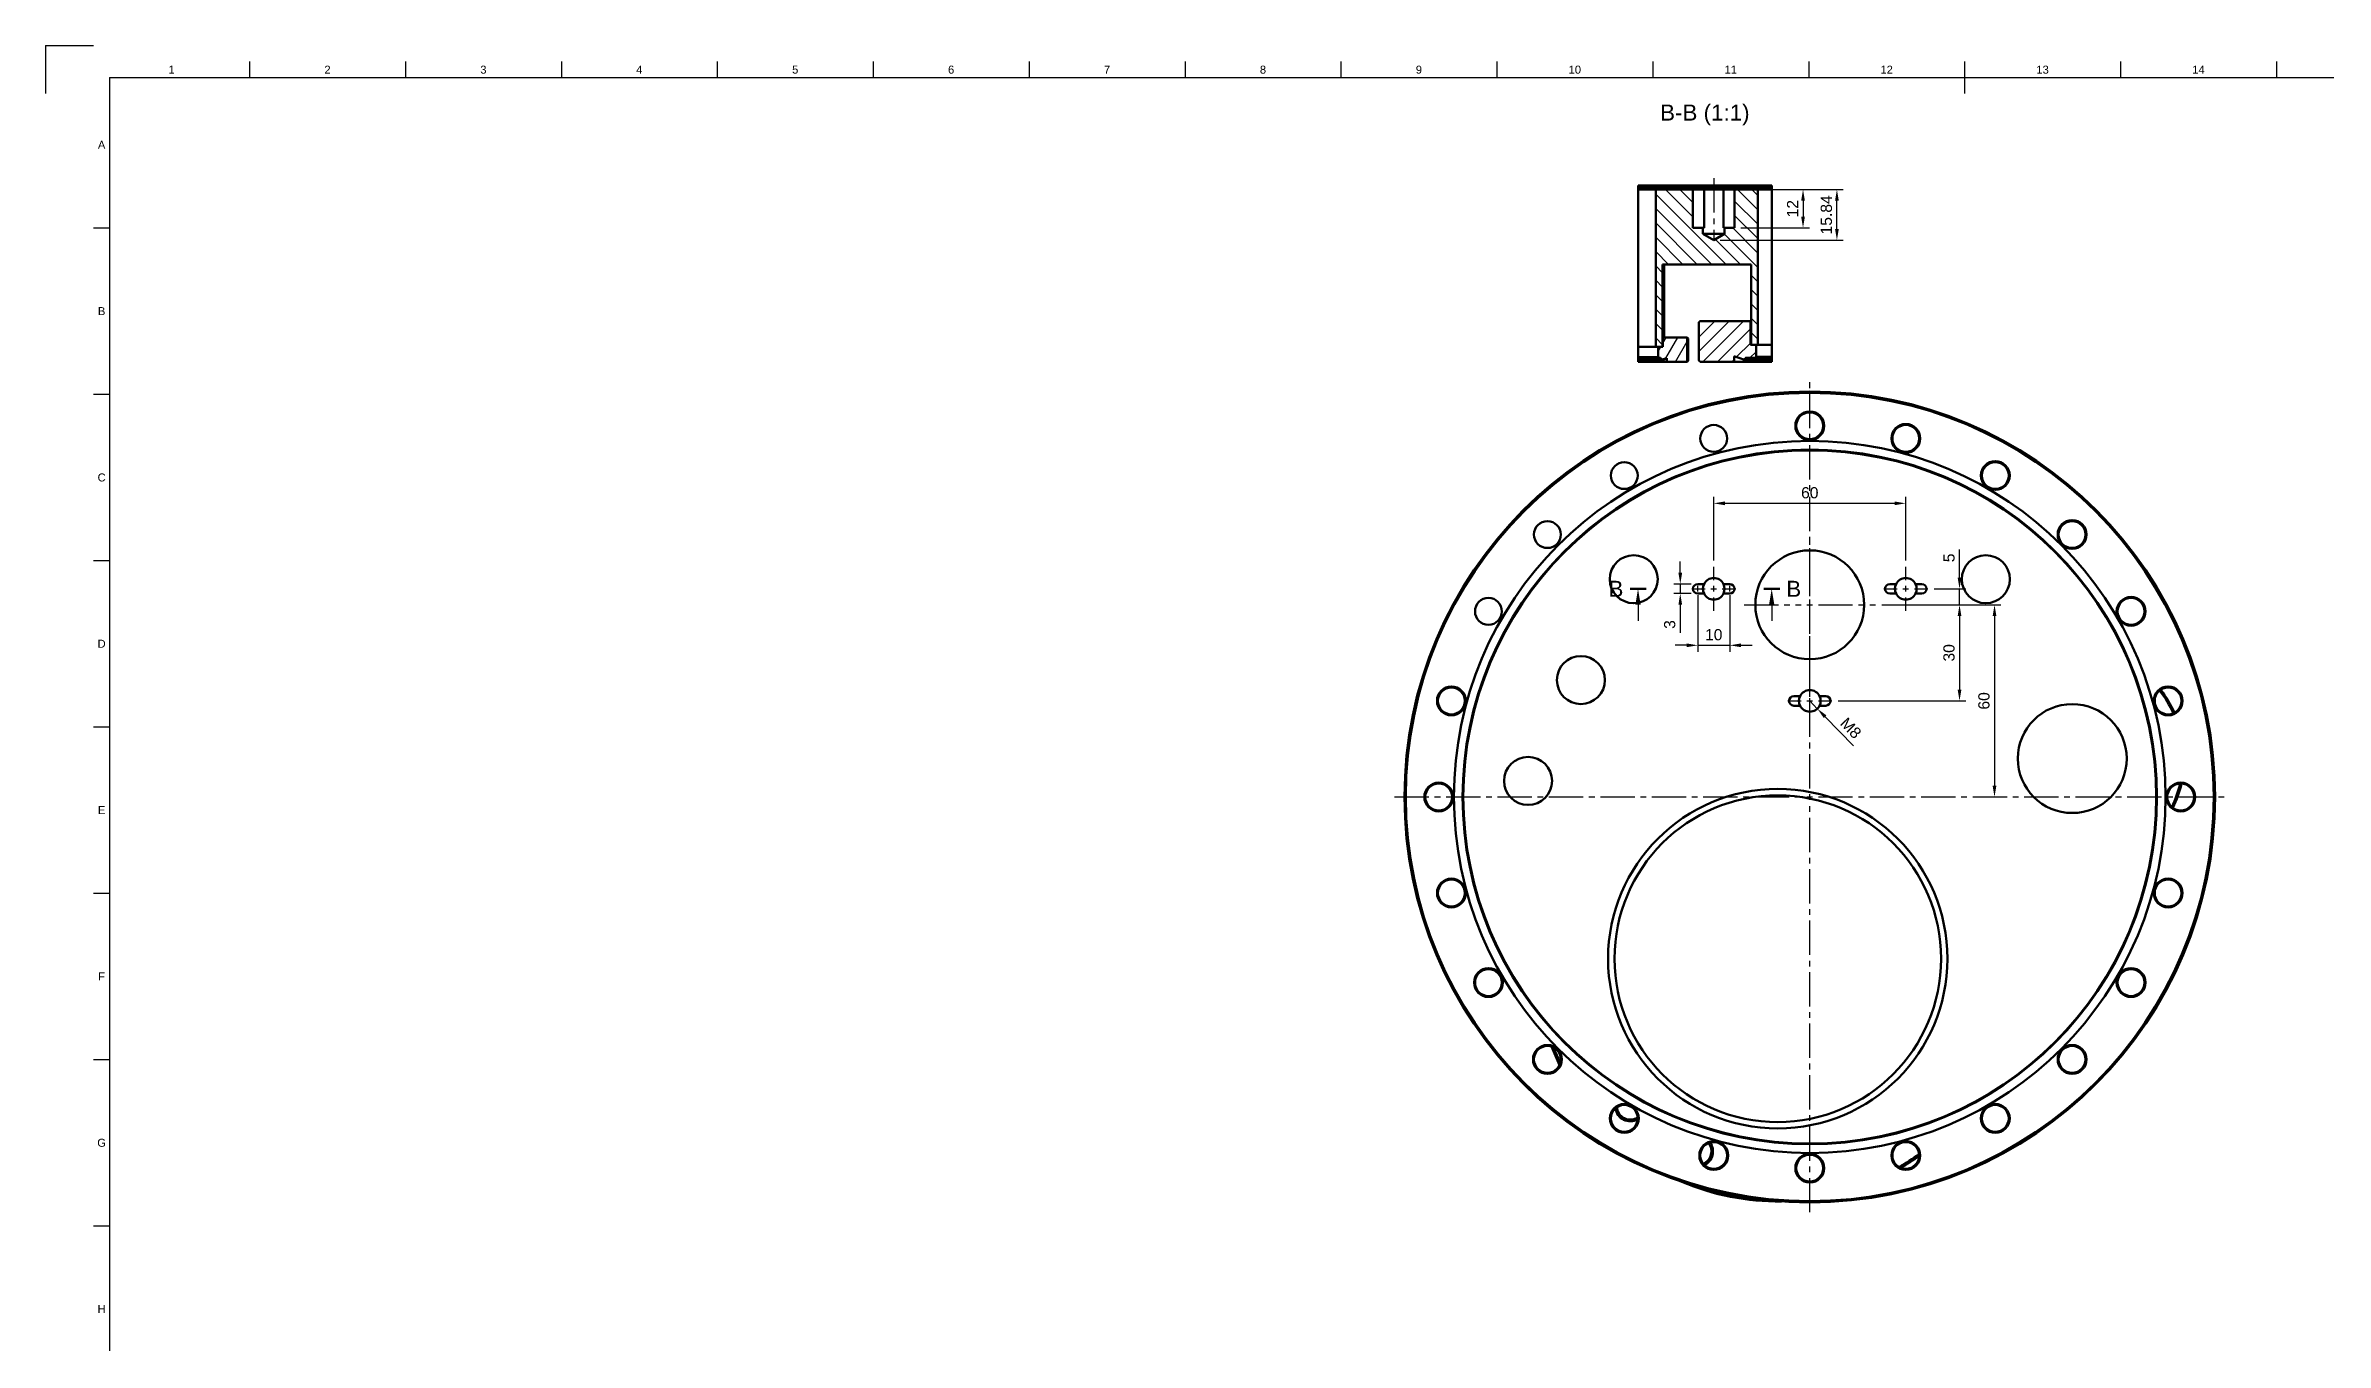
# Model space of a CAD drawing. Header units: millimetres. Extents: x 0 to 1189, y 0 to 841.
# Drawn here: x 0 to 712, y 436 to 841 of the extents above; entities that cross this region are included whole.
import ezdxf
from ezdxf.enums import TextEntityAlignment as Align

# ---------------------------------------------------------------- set-up
doc = ezdxf.new("R2010")
doc.units = ezdxf.units.MM
doc.header["$LTSCALE"] = 0.75
doc.linetypes.add('CENTER2', pattern=[28.575, 19.05, -3.175, 3.175, -3.175])
for name, color, linetype, lineweight in [('Border', 7, 'Continuous', 25), ('FD_Dimensions', 7, 'Continuous', 25), ('Hatching', 7, 'Continuous', 25), ('Section Lines', 7, 'Continuous', 25), ('Smart Centers', 7, 'CENTER2', 25), ('View Labels', 7, 'Continuous', 25), ('Visible', 7, 'Continuous', 50)]:
    doc.layers.add(name, color=color, linetype=linetype, lineweight=lineweight)
doc.styles.add('FusionTitle', font='')
doc.styles.get("Standard").update_dxf_attribs({"font": 'arial.ttf'})
doc.styles.get('FusionTitle').set_extended_font_data('Arial Unicode MS')
doc.dimstyles.new('Dim-ISO-25', dxfattribs={"dimtxt": 3.5, "dimasz": 3.5, "dimexe": 2, "dimexo": 2, "dimgap": 1.5, "dimtad": 1, "dimzin": 12, "dimdsep": 46, "dimtxsty": 'Standard', "dimcen": 0, "dimazin": 3, "dimtp": 0.1, "dimtm": 0.1, "dimtfac": 0.714, "dimtmove": 0, "dimatfit": 3, "dimfxl": 1, "dimtzin": 12, "dimarcsym": 0})

# ---------------------------------------------------------------- blocks, each defined once
blk = doc.blocks.new('ISO_A0_SHEET')
at = {"layer": 'Border'}
for p, q in [((0, 841), (15, 841)), ((0, 841), (0, 826)), ((63.708337, 836), (63.708337, 831)), ((112.41667, 836), (112.41667, 831)), ((161.125003, 836), (161.125003, 831)), ((209.833336, 836), (209.833336, 831)), ((258.541669, 836), (258.541669, 831)), ((307.250002, 836), (307.250002, 831)), ((355.958335, 836), (355.958335, 831)), ((404.666668, 836), (404.666668, 831)), ((453.375001, 836), (453.375001, 831)), ((502.083334, 836), (502.083334, 831)), ((550.791667, 836), (550.791667, 831)), ((599.5, 836), (599.5, 826)), ((648.208333, 836), (648.208333, 831)), ((696.916666, 836), (696.916666, 831)), ((20, 831), (1179, 831)), ((20, 831), (20, 10)), ((15, 784.0625), (20, 784.0625)), ((15, 732.125), (20, 732.125)), ((15, 680.1875), (20, 680.1875)), ((15, 628.25), (20, 628.25)), ((15, 576.3125), (20, 576.3125)), ((15, 524.375), (20, 524.375)), ((15, 472.4375), (20, 472.4375))]:
    blk.add_line(p, q, dxfattribs=at)
at = {"layer": 'Border', "style": 'FusionTitle'}
for s, p in [('1', (39.35417, 833.5)), ('2', (88.062503, 833.5)), ('3', (136.770836, 833.5)), ('4', (185.479169, 833.5)), ('5', (234.187502, 833.5)), ('6', (282.895835, 833.5)), ('7', (331.604168, 833.5)), ('8', (380.312501, 833.5)), ('9', (429.020835, 833.5)), ('10', (477.729168, 833.5)), ('11', (526.4375, 833.5)), ('12', (575.145833, 833.5)), ('13', (623.854167, 833.5)), ('14', (672.5625, 833.5)), ('A', (17.5, 810.03125)), ('B', (17.5, 758.09375)), ('C', (17.5, 706.15625)), ('D', (17.5, 654.21875)), ('E', (17.5, 602.28125)), ('F', (17.5, 550.34375)), ('G', (17.5, 498.40625)), ('H', (17.5, 446.46875))]:
    blk.add_text(s, height=2.5, dxfattribs=at).set_placement(p, align=Align.MIDDLE)
blk = doc.blocks.new('*U34')
at = {"layer": 'Smart Centers', "color": 0, "ltscale": 0.75, "transparency": 16777216}
for p, q in [((-6.88975, 0), (-2.678906, 0)), ((0, 2.678906), (0, 6.88975)), ((2.678906, 0), (6.88975, 0)), ((0, -6.88975), (0, -2.678906))]:
    blk.add_line(p, q, dxfattribs=at)
at = {"layer": 'Smart Centers', "color": 0, "linetype": 'Continuous', "ltscale": 0.75, "transparency": 16777216}
for p, q in [((-0.892969, 0), (0.892969, 0)), ((0, -0.892969), (0, 0.892969))]:
    blk.add_line(p, q, dxfattribs=at)
blk = doc.blocks.new('*U35')
at = {"layer": 'Smart Centers', "color": 0, "ltscale": 0.75, "transparency": 16777216}
for p, q in [((-6.88975, 0), (-2.678906, 0)), ((0, 2.678906), (0, 6.88975)), ((2.678906, 0), (6.88975, 0)), ((0, -6.88975), (0, -2.678906))]:
    blk.add_line(p, q, dxfattribs=at)
at = {"layer": 'Smart Centers', "color": 0, "linetype": 'Continuous', "ltscale": 0.75, "transparency": 16777216}
for p, q in [((-0.892969, 0), (0.892969, 0)), ((0, -0.892969), (0, 0.892969))]:
    blk.add_line(p, q, dxfattribs=at)
blk = doc.blocks.new('*U36')
at = {"layer": 'Smart Centers', "color": 0, "ltscale": 0.75, "transparency": 16777216}
for p, q in [((-6.88975, 0), (-2.678906, 0)), ((0, 2.678906), (0, 6.88975)), ((2.678906, 0), (6.88975, 0)), ((0, -6.88975), (0, -2.678906))]:
    blk.add_line(p, q, dxfattribs=at)
at = {"layer": 'Smart Centers', "color": 0, "linetype": 'Continuous', "ltscale": 0.75, "transparency": 16777216}
for p, q in [((-0.892969, 0), (0.892969, 0)), ((0, -0.892969), (0, 0.892969))]:
    blk.add_line(p, q, dxfattribs=at)
blk = doc.blocks.new('*U37')
at = {"layer": 'Smart Centers', "color": 0, "ltscale": 0.75, "transparency": 16777216}
for p, q in [((0, 2.678906), (0, 20.5)), ((-20.5, 0), (-2.678906, 0)), ((2.678906, 0), (20.5, 0)), ((0, -20.5), (0, -2.678906))]:
    blk.add_line(p, q, dxfattribs=at)
at = {"layer": 'Smart Centers', "color": 0, "linetype": 'Continuous', "ltscale": 0.75, "transparency": 16777216}
for p, q in [((-0.892969, 0), (0.892969, 0)), ((0, -0.892969), (0, 0.892969))]:
    blk.add_line(p, q, dxfattribs=at)
blk = doc.blocks.new('*D69')
at = {"layer": 'Defpoints', "color": 0, "transparency": 16777216}
for p in [(521.128113, 698.073273), (521.128113, 678.274283), (581.128113, 678.274283)]:
    blk.add_point(p, dxfattribs=at)
at = {"layer": 'FD_Dimensions', "lineweight": -2, "transparency": 16777216}
for p, q in [((521.128113, 680.274283), (521.128113, 700.073273)), ((577.628113, 698.073273), (524.628113, 698.073273)), ((581.128113, 680.274283), (581.128113, 700.073273))]:
    blk.add_line(p, q, dxfattribs=at)
at = {"layer": 'FD_Dimensions', "transparency": 16777216}
for points in [[(524.628113, 698.656607), (524.628113, 697.48994), (521.128113, 698.073273)], [(577.628113, 698.656607), (577.628113, 697.48994), (581.128113, 698.073273)]]:
    blk.add_solid(points, dxfattribs=at)
at = {"layer": 'FD_Dimensions', "color": 0, "transparency": 16777216, "insert": (551.128113, 701.360279), "char_height": 3.5, "attachment_point": 5}
blk.add_mtext('60', dxfattribs=at)
blk = doc.blocks.new('*U39')
at = {"layer": 'Smart Centers', "color": 0, "ltscale": 0.75, "transparency": 16777216}
for p, q in [((0, 2.678906), (0, 129.7)), ((-129.7, 0), (-2.678906, 0)), ((2.678906, 0), (129.7, 0)), ((0, -129.7), (0, -2.678906))]:
    blk.add_line(p, q, dxfattribs=at)
at = {"layer": 'Smart Centers', "color": 0, "linetype": 'Continuous', "ltscale": 0.75, "transparency": 16777216}
for p, q in [((-0.892969, 0), (0.892969, 0)), ((0, -0.892969), (0, 0.892969))]:
    blk.add_line(p, q, dxfattribs=at)
blk = doc.blocks.new('*D70')
at = {"layer": 'Defpoints', "color": 0, "transparency": 16777216}
for p in [(588.017863, 671.384533), (597.917358, 671.384533), (571.628113, 666.384533)]:
    blk.add_point(p, dxfattribs=at)
at = {"layer": 'FD_Dimensions', "lineweight": -2, "transparency": 16777216}
for p, q in [((597.917358, 674.884533), (597.917358, 683.705134)), ((590.017863, 671.384533), (599.917358, 671.384533)), ((597.917358, 666.384533), (597.917358, 671.384533)), ((573.628113, 666.384533), (599.917358, 666.384533)), ((597.917358, 662.884533), (597.917358, 659.384533))]:
    blk.add_line(p, q, dxfattribs=at)
at = {"layer": 'FD_Dimensions', "transparency": 16777216}
for points in [[(597.334025, 674.884533), (598.500692, 674.884533), (597.917358, 671.384533)], [(597.334025, 662.884533), (598.500692, 662.884533), (597.917358, 666.384533)]]:
    blk.add_solid(points, dxfattribs=at)
at = {"layer": 'FD_Dimensions', "color": 0, "transparency": 16777216, "insert": (594.637515, 681.044834), "char_height": 3.5, "attachment_point": 5, "rotation": 90}
blk.add_mtext('5', dxfattribs=at)
blk = doc.blocks.new('*D71')
at = {"layer": 'Defpoints', "color": 0, "transparency": 16777216}
for p in [(571.628113, 666.384533), (558.017863, 636.384533), (597.917358, 636.384533)]:
    blk.add_point(p, dxfattribs=at)
at = {"layer": 'FD_Dimensions', "lineweight": -2, "transparency": 16777216}
for p, q in [((573.628113, 666.384533), (599.917358, 666.384533)), ((597.917358, 662.884533), (597.917358, 639.884533)), ((560.017863, 636.384533), (599.917358, 636.384533))]:
    blk.add_line(p, q, dxfattribs=at)
at = {"layer": 'FD_Dimensions', "transparency": 16777216}
for points in [[(597.334025, 662.884533), (598.500692, 662.884533), (597.917358, 666.384533)], [(597.334025, 639.884533), (598.500692, 639.884533), (597.917358, 636.384533)]]:
    blk.add_solid(points, dxfattribs=at)
at = {"layer": 'FD_Dimensions', "color": 0, "transparency": 16777216, "insert": (594.629159, 651.384533), "char_height": 3.5, "attachment_point": 5, "rotation": 90}
blk.add_mtext('30', dxfattribs=at)
blk = doc.blocks.new('*D72')
at = {"layer": 'Defpoints', "color": 0, "transparency": 16777216}
for p in [(571.628113, 666.384533), (607.493073, 606.384533), (608.838555, 606.384533)]:
    blk.add_point(p, dxfattribs=at)
at = {"layer": 'FD_Dimensions', "lineweight": -2, "transparency": 16777216}
for p, q in [((573.628113, 666.384533), (610.838555, 666.384533)), ((608.838555, 662.884533), (608.838555, 609.884533)), ((609.493073, 606.384533), (610.838555, 606.384533))]:
    blk.add_line(p, q, dxfattribs=at)
at = {"layer": 'FD_Dimensions', "transparency": 16777216}
for points in [[(608.255222, 662.884533), (609.421889, 662.884533), (608.838555, 666.384533)], [(608.255222, 609.884533), (609.421889, 609.884533), (608.838555, 606.384533)]]:
    blk.add_solid(points, dxfattribs=at)
at = {"layer": 'FD_Dimensions', "color": 0, "transparency": 16777216, "insert": (605.55155, 636.384533), "char_height": 3.5, "attachment_point": 5, "rotation": 90}
blk.add_mtext('60', dxfattribs=at)
blk = doc.blocks.new('*D73')
at = {"layer": 'Defpoints', "color": 0, "transparency": 16777216}
for p in [(510.668604, 669.884533), (516.128113, 672.884533), (516.128113, 669.884533)]:
    blk.add_point(p, dxfattribs=at)
at = {"layer": 'FD_Dimensions', "lineweight": -2, "transparency": 16777216}
for p, q in [((510.668604, 676.384533), (510.668604, 679.884533)), ((514.128113, 672.884533), (508.668604, 672.884533)), ((514.128113, 669.884533), (508.668604, 669.884533)), ((510.668604, 672.884533), (510.668604, 669.884533)), ((510.668604, 666.384533), (510.668604, 657.592583))]:
    blk.add_line(p, q, dxfattribs=at)
at = {"layer": 'FD_Dimensions', "transparency": 16777216}
for points in [[(510.085271, 676.384533), (511.251937, 676.384533), (510.668604, 672.884533)], [(510.085271, 666.384533), (511.251937, 666.384533), (510.668604, 669.884533)]]:
    blk.add_solid(points, dxfattribs=at)
at = {"layer": 'FD_Dimensions', "color": 0, "transparency": 16777216, "insert": (507.380405, 660.238558), "char_height": 3.5, "attachment_point": 5, "rotation": 90}
blk.add_mtext('3', dxfattribs=at)
blk = doc.blocks.new('*D74')
at = {"layer": 'Defpoints', "color": 0, "transparency": 16777216}
for p in [(516.128113, 671.384533), (526.128113, 671.384533), (526.128113, 653.745118)]:
    blk.add_point(p, dxfattribs=at)
at = {"layer": 'FD_Dimensions', "lineweight": -2, "transparency": 16777216}
for p, q in [((516.128113, 669.384533), (516.128113, 651.745118)), ((526.128113, 669.384533), (526.128113, 651.745118)), ((512.628113, 653.745118), (509.128113, 653.745118)), ((516.128113, 653.745118), (526.128113, 653.745118)), ((529.628113, 653.745118), (533.128113, 653.745118))]:
    blk.add_line(p, q, dxfattribs=at)
at = {"layer": 'FD_Dimensions', "transparency": 16777216}
for points in [[(512.628113, 654.328452), (512.628113, 653.161785), (516.128113, 653.745118)], [(529.628113, 654.328452), (529.628113, 653.161785), (526.128113, 653.745118)]]:
    blk.add_solid(points, dxfattribs=at)
at = {"layer": 'FD_Dimensions', "color": 0, "transparency": 16777216, "insert": (521.128113, 657.032124), "char_height": 3.5, "attachment_point": 5}
blk.add_mtext('10', dxfattribs=at)
blk = doc.blocks.new('*U45')
at = {"layer": 'Smart Centers', "color": 0, "linetype": 'Continuous', "ltscale": 0.75, "transparency": 16777216}
for p, q in [((-0.892969, 0), (0.892969, 0)), ((0, -0.892969), (0, 0.892969))]:
    blk.add_line(p, q, dxfattribs=at)
blk = doc.blocks.new('*U46')
at = {"layer": 'Smart Centers', "color": 0, "linetype": 'Continuous', "ltscale": 0.75, "transparency": 16777216}
for p, q in [((-0.892969, 0), (0.892969, 0)), ((0, -0.892969), (0, 0.892969))]:
    blk.add_line(p, q, dxfattribs=at)
blk = doc.blocks.new('*D75')
at = {"layer": 'Defpoints', "color": 0, "transparency": 16777216}
for p in [(551.128113, 636.384533), (553.490458, 633.953539)]:
    blk.add_point(p, dxfattribs=at)
at = {"layer": 'FD_Dimensions', "lineweight": -2, "transparency": 16777216}
for p, q in [((551.128113, 636.384533), (553.490458, 633.953539)), ((564.804639, 622.310569), (555.929637, 631.443478))]:
    blk.add_line(p, q, dxfattribs=at)
at = {"layer": 'FD_Dimensions', "transparency": 16777216}
blk.add_solid([(556.34798, 631.850008), (555.511293, 631.036948), (553.490458, 633.953539)], dxfattribs=at)
at = {"layer": 'FD_Dimensions', "color": 0, "transparency": 16777216, "insert": (563.951109, 627.905457), "char_height": 3.5, "attachment_point": 5, "rotation": 314.179477365}
blk.add_mtext('M8', dxfattribs=at)
blk = doc.blocks.new('*U48')
at = {"layer": 'Smart Centers', "color": 0, "ltscale": 0.75, "transparency": 16777216}
blk.add_line((0, 9.5), (0, -9.5), dxfattribs=at)
blk = doc.blocks.new('*D76')
at = {"layer": 'Defpoints', "color": 0, "transparency": 16777216}
for p in [(534.880036, 796.069201), (527.628113, 784.069201), (549.019405, 784.069201)]:
    blk.add_point(p, dxfattribs=at)
at = {"layer": 'FD_Dimensions', "color": 0, "lineweight": -2, "transparency": 16777216}
for p, q in [((536.880036, 796.069201), (551.019405, 796.069201)), ((549.019405, 792.569201), (549.019405, 787.569201)), ((529.628113, 784.069201), (551.019405, 784.069201))]:
    blk.add_line(p, q, dxfattribs=at)
at = {"layer": 'FD_Dimensions', "color": 0, "transparency": 16777216}
for points in [[(548.436072, 792.569201), (549.602739, 792.569201), (549.019405, 796.069201)], [(548.436072, 787.569201), (549.602739, 787.569201), (549.019405, 784.069201)]]:
    blk.add_solid(points, dxfattribs=at)
at = {"layer": 'FD_Dimensions', "color": 0, "transparency": 16777216, "insert": (545.762243, 790.069201), "char_height": 3.5, "attachment_point": 5, "rotation": 90}
blk.add_mtext('12', dxfattribs=at)
blk = doc.blocks.new('*D77')
at = {"layer": 'Defpoints', "color": 0, "transparency": 16777216}
for p in [(518.08831, 796.069201), (559.603775, 796.069201), (521.128113, 780.232434)]:
    blk.add_point(p, dxfattribs=at)
at = {"layer": 'FD_Dimensions', "color": 0, "lineweight": -2, "transparency": 16777216}
for p, q in [((520.08831, 796.069201), (561.603775, 796.069201)), ((559.603775, 783.732434), (559.603775, 792.569201)), ((523.128113, 780.232434), (561.603775, 780.232434))]:
    blk.add_line(p, q, dxfattribs=at)
at = {"layer": 'FD_Dimensions', "color": 0, "transparency": 16777216}
for points in [[(559.020442, 792.569201), (560.187109, 792.569201), (559.603775, 796.069201)], [(559.020442, 783.732434), (560.187109, 783.732434), (559.603775, 780.232434)]]:
    blk.add_solid(points, dxfattribs=at)
at = {"layer": 'FD_Dimensions', "color": 0, "transparency": 16777216, "insert": (556.31677, 788.150818), "char_height": 3.5, "attachment_point": 5, "rotation": 90}
blk.add_mtext('15.84', dxfattribs=at)

msp = doc.modelspace()

# ---------------------------------------------------------------- hatches: boundary and pattern name
at = {"layer": 'Hatching'}
h = msp.add_hatch(dxfattribs=at)
h.set_pattern_fill('ANSI31', color=256, angle=90, style=0)
h.paths.add_polyline_path([(532.798, 772.669), (532.798, 747.569), (534.358, 747.569), (534.88, 747.569), (534.88, 796.069), (527.628, 796.069), (527.628, 784.069), (524.518, 784.069), (524.518, 782.269), (521.128, 780.232), (517.738, 782.269), (517.738, 784.069), (514.628, 784.069), (514.628, 796.069), (503.002, 796.069), (503.002, 746.969), (503.76, 746.969), (505.142, 746.969), (505.142, 772.669)], flags=0)
h = msp.add_hatch(dxfattribs=at)
h.set_pattern_fill('ANSI31', color=256, style=0)
edge = h.paths.add_edge_path(flags=0)
edge.add_spline(control_points=[(530.784, 742.869), (530.897, 743.171), (531.008, 743.469)], knot_values=[0, 0, 0, 0.0640784, 0.0640784, 0.0640784], weights=[1, 1.0000146, 1], degree=2, periodic=0)
edge.add_line((531.008, 743.469), (534.045, 743.469))
edge.add_spline(control_points=[(534.045, 743.469), (534.203, 743.621), (534.358, 743.769)], knot_values=[0, 0, 0, 0.0433421, 0.0433421, 0.0433421], weights=[1, 1.0000393, 1], degree=2, periodic=0)
edge.add_line((534.358, 743.769), (534.358, 747.569))
edge.add_line((534.358, 747.569), (532.798, 747.569))
edge.add_line((532.798, 747.569), (532.591, 747.569))
edge.add_line((532.591, 747.569), (532.591, 754.669))
edge.add_spline(control_points=[(532.591, 754.669), (532.437, 754.818), (532.28, 754.969)], knot_values=[0, 0, 0, 0.0431787, 0.0431787, 0.0431787], weights=[1, 1.0000322, 1], degree=2, periodic=0)
edge.add_line((532.28, 754.969), (516.891, 754.969))
edge.add_spline(control_points=[(516.891, 754.969), (516.69, 754.77), (516.487, 754.569)], knot_values=[0, 0, 0, 0.0568659, 0.0568659, 0.0568659], weights=[1, 1.0000169, 1], degree=2, periodic=0)
edge.add_line((516.487, 754.569), (516.487, 742.669))
edge.add_spline(control_points=[(516.487, 742.669), (516.69, 742.468), (516.891, 742.269)], knot_values=[0, 0, 0, 0.0568659, 0.0568659, 0.0568659], weights=[1, 1.0000169, 1], degree=2, periodic=0)
edge.add_line((516.891, 742.269), (527.476, 742.269))
edge.add_line((527.476, 742.269), (527.476, 743.757))
edge.add_spline(control_points=[(527.476, 743.757), (527.476, 743.782), (527.482, 743.811), (527.501, 743.856), (527.517, 743.881), (527.553, 743.916), (527.578, 743.932), (527.625, 743.952), (527.655, 743.957), (527.703, 743.957), (527.728, 743.953), (527.75, 743.945)], knot_values=[0, 0, 0, 0, 0.0073529, 0.0073529, 0.0147886, 0.0147886, 0.0223263, 0.0223263, 0.0299507, 0.0299507, 0.0366386, 0.0366386, 0.0366386, 0.0366386], degree=3, periodic=0)
edge.add_spline(control_points=[(527.75, 743.945), (529.367, 743.37), (530.784, 742.869)], knot_values=[0, 0, 0, 0.3218517, 0.3218517, 0.3218517], weights=[1, 1.0022942, 1], degree=2, periodic=0)
h = msp.add_hatch(dxfattribs=at)
h.set_pattern_fill('ANSI31', color=256, angle=15, style=0)
edge = h.paths.add_edge_path(flags=0)
edge.add_spline(control_points=[(504.541, 743.469), (504.655, 743.173), (504.772, 742.869)], knot_values=[0, 0, 0, 0.0643112, 0.0643112, 0.0643112], weights=[1, 1.000082, 1], degree=2, periodic=0)
edge.add_spline(control_points=[(504.772, 742.869), (505.544, 743.135), (506.451, 743.452)], knot_values=[0, 0, 0, 0.1776838, 0.1776838, 0.1776838], weights=[1, 1.0035771, 1], degree=2, periodic=0)
edge.add_line((506.451, 743.452), (506.451, 742.269))
edge.add_line((506.451, 742.269), (512.556, 742.269))
edge.add_spline(control_points=[(512.556, 742.269), (512.708, 742.418), (512.861, 742.569)], knot_values=[0, 0, 0, 0.0427722, 0.0427722, 0.0427722], weights=[1, 1.0000409, 1], degree=2, periodic=0)
edge.add_line((512.861, 742.569), (512.861, 749.569))
edge.add_spline(control_points=[(512.861, 749.569), (512.708, 749.721), (512.556, 749.869)], knot_values=[0, 0, 0, 0.0427722, 0.0427722, 0.0427722], weights=[1, 1.0000409, 1], degree=2, periodic=0)
edge.add_line((512.556, 749.869), (505.563, 749.869))
edge.add_spline(control_points=[(505.563, 749.869), (505.403, 749.717), (505.247, 749.569)], knot_values=[0, 0, 0, 0.0435218, 0.0435218, 0.0435218], weights=[1, 1.0001307, 1], degree=2, periodic=0)
edge.add_line((505.247, 749.569), (505.247, 746.969))
edge.add_line((505.247, 746.969), (505.142, 746.969))
edge.add_line((505.142, 746.969), (503.76, 746.969))
edge.add_line((503.76, 746.969), (503.76, 743.669))
edge.add_spline(control_points=[(503.76, 743.669), (503.866, 743.571), (503.974, 743.469)], knot_values=[0, 0, 0, 0.0293278, 0.0293278, 0.0293278], weights=[1, 1.0000835, 1], degree=2, periodic=0)
edge.add_line((503.974, 743.469), (504.541, 743.469))

# ---------------------------------------------------------------- linework, layer by layer
at = {"layer": 'Section Lines', "lineweight": 50}
for p, q in [((494.971, 671.385), (499.971, 671.385)), ((541.732, 671.385), (536.732, 671.385))]:
    msp.add_line(p, q, dxfattribs=at)
at = {"layer": 'Section Lines'}
for p, q in [((497.471, 666.385), (497.471, 661.385)), ((539.232, 666.385), (539.232, 661.385))]:
    msp.add_line(p, q, dxfattribs=at)
for points in [[(496.638, 666.385), (497.471, 671.385), (498.305, 666.385)], [(538.399, 666.385), (539.232, 671.385), (540.066, 666.385)]]:
    msp.add_solid(points, dxfattribs=at)
at = {"layer": 'Visible', "extrusion": (0, 5.93e-13, -1)}
for p, q in [((497.471, 796.669), (497.471, 797.269)), ((497.471, 797.269), (539.232, 797.269)), ((497.471, 796.069), (497.471, 796.669)), ((497.471, 796.669), (539.232, 796.669)), ((497.471, 746.969), (497.471, 796.069)), ((497.471, 796.069), (503.002, 796.069)), ((503.002, 796.069), (503.002, 746.969)), ((514.628, 796.069), (503.002, 796.069)), ((514.628, 784.069), (514.628, 796.069)), ((514.628, 796.069), (516.128, 796.069)), ((516.128, 796.069), (518.088, 796.069)), ((518.088, 796.069), (518.088, 784.069)), ((524.168, 796.069), (518.088, 796.069)), ((524.168, 784.069), (524.168, 796.069)), ((524.168, 796.069), (526.128, 796.069)), ((526.128, 796.069), (527.628, 796.069)), ((527.628, 796.069), (527.628, 784.069)), ((534.88, 796.069), (527.628, 796.069)), ((534.88, 747.569), (534.88, 796.069)), ((534.88, 796.069), (539.232, 796.069)), ((539.232, 797.269), (539.232, 796.669)), ((539.232, 796.669), (539.232, 796.069)), ((539.232, 796.069), (539.232, 747.569)), ((517.738, 784.069), (514.628, 784.069)), ((517.738, 782.269), (517.738, 784.069)), ((518.088, 784.069), (517.738, 784.069)), ((524.518, 784.069), (524.168, 784.069)), ((524.518, 784.069), (524.518, 782.269)), ((527.628, 784.069), (524.518, 784.069)), ((521.128, 780.232), (517.738, 782.269)), ((517.738, 782.269), (524.518, 782.269)), ((524.518, 782.269), (521.128, 780.232)), ((505.142, 772.669), (532.798, 772.669)), ((505.142, 746.969), (505.142, 772.669)), ((505.628, 772.669), (505.628, 749.869)), ((532.798, 772.669), (532.798, 747.569)), ((532.28, 754.969), (516.891, 754.969)), ((532.28, 754.969), (532.798, 754.969)), ((505.247, 749.569), (505.247, 746.969)), ((512.556, 749.869), (505.563, 749.869)), ((512.828, 749.869), (512.556, 749.869)), ((512.828, 749.869), (513.128, 749.569)), ((512.861, 749.569), (513.128, 749.569)), ((512.861, 742.569), (512.861, 749.569)), ((513.128, 749.569), (513.128, 742.569)), ((516.487, 754.569), (516.487, 742.669)), ((532.591, 747.569), (532.591, 754.669)), ((532.798, 754.669), (532.591, 754.669)), ((503.002, 746.969), (497.471, 746.969)), ((497.471, 743.669), (497.471, 746.969)), ((497.471, 743.469), (497.471, 743.669)), ((497.471, 743.669), (503.76, 743.669)), ((497.471, 742.869), (497.471, 743.469)), ((503.974, 743.469), (497.471, 743.469)), ((497.471, 742.869), (504.772, 742.869)), ((497.471, 742.269), (497.471, 742.869)), ((497.471, 742.269), (506.451, 742.269)), ((503.002, 746.969), (505.142, 746.969)), ((503.76, 746.969), (503.76, 743.669)), ((505.247, 746.969), (503.76, 746.969)), ((503.974, 743.469), (504.541, 743.469)), ((504.772, 742.869), (505.278, 742.869)), ((505.278, 742.869), (506.451, 743.296)), ((506.451, 743.452), (506.451, 742.269)), ((506.451, 742.269), (512.556, 742.269)), ((512.556, 742.269), (512.828, 742.269)), ((512.828, 742.269), (513.128, 742.569)), ((513.128, 742.569), (512.861, 742.569)), ((516.891, 742.269), (527.476, 742.269)), ((527.476, 742.269), (527.476, 743.757)), ((527.476, 742.269), (539.232, 742.269)), ((530.784, 742.869), (539.232, 742.869)), ((531.008, 743.469), (534.045, 743.469)), ((534.358, 747.569), (532.591, 747.569)), ((532.798, 747.569), (534.88, 747.569)), ((539.232, 743.469), (534.045, 743.469)), ((534.358, 743.769), (534.358, 747.569)), ((534.358, 743.769), (539.232, 743.769)), ((539.232, 747.569), (534.88, 747.569)), ((539.232, 747.569), (539.232, 743.769)), ((539.232, 743.769), (539.232, 743.469)), ((539.232, 743.469), (539.232, 742.869)), ((539.232, 742.869), (539.232, 742.269))]:
    msp.add_line(p, q, dxfattribs=at)
at = {"layer": 'Visible', "extrusion": (0, 1, 5.933e-13)}
for p, q in [((516.128, 672.885), (518.088, 672.885)), ((518.088, 669.885), (516.128, 669.885)), ((524.168, 672.885), (526.128, 672.885)), ((526.128, 669.885), (524.168, 669.885)), ((576.128, 672.885), (578.088, 672.885)), ((578.088, 669.885), (576.128, 669.885)), ((584.168, 672.885), (586.128, 672.885)), ((586.128, 669.885), (584.168, 669.885)), ((546.128, 637.885), (548.088, 637.885)), ((548.088, 634.885), (546.128, 634.885)), ((554.168, 637.885), (556.128, 637.885)), ((556.128, 634.885), (554.168, 634.885))]:
    msp.add_line(p, q, dxfattribs=at)
at = {"layer": 'Visible', "extrusion": (1e-16, 0, -1)}
for centre, radius in [((-551.129, 606.385), 126.6), ((-551.129, 722.285), 4.5), ((-521.131, 718.335), 4.2), ((-581.126, 718.335), 4.5), ((-551.129, 606.385), 111.175), ((-551.129, 606.385), 108.45), ((-551.129, 606.385), 108.232), ((-493.179, 706.757), 4.2), ((-609.079, 706.757), 4.5), ((-469.175, 688.338), 4.2), ((-633.082, 688.338), 4.5), ((-496.128, 674.385), 7.5), ((-551.128, 666.385), 17), ((-606.128, 674.385), 7.5), ((-450.756, 664.335), 4.2), ((-651.501, 664.335), 4.5), ((-479.628, 642.885), 7.5), ((-439.178, 636.382), 4.5), ((-633.128, 618.385), 17), ((-663.079, 636.382), 4.5), ((-463.128, 611.385), 7.5), ((-435.229, 606.385), 4.5), ((-541.128, 555.885), 53), ((-667.029, 606.385), 4.5), ((-439.178, 576.387), 4.5), ((-663.079, 576.387), 4.5), ((-450.756, 548.435), 4.5), ((-651.501, 548.435), 4.5), ((-469.175, 524.431), 4.5), ((-633.082, 524.431), 4.5), ((-493.179, 506.012), 4.5), ((-609.079, 506.012), 4.5), ((-521.131, 494.434), 4.5), ((-581.126, 494.434), 4.5), ((-551.129, 490.485), 4.5)]:
    msp.add_circle(centre, radius, dxfattribs=at)
at = {"layer": 'Visible'}
for centre, radius in [((551.129, 606.385), 126.2), ((551.129, 722.285), 4.2), ((581.126, 718.335), 4.2), ((609.079, 706.757), 4.2), ((633.082, 688.338), 4.2), ((651.501, 664.335), 4.2), ((439.178, 636.382), 4.2), ((663.079, 636.382), 4.2), ((435.229, 606.385), 4.2), ((541.128, 555.885), 51), ((667.029, 606.385), 4.2), ((439.178, 576.387), 4.2), ((663.079, 576.387), 4.2), ((450.756, 548.435), 4.2), ((651.501, 548.435), 4.2), ((469.175, 524.431), 4.2), ((633.082, 524.431), 4.2), ((493.179, 506.012), 4.2), ((609.079, 506.012), 4.2), ((521.131, 494.434), 4.2), ((581.126, 494.434), 4.2), ((551.129, 490.485), 4.2)]:
    msp.add_circle(centre, radius, dxfattribs=at)
at = {"layer": 'Visible', "extrusion": (1e-16, 0, -1)}
for centre, radius, start, end in [((-516.128, 671.385), 1.5, 270, 90), ((-526.128, 671.385), 1.5, 90, 270), ((-576.128, 671.385), 1.5, 270, 90), ((-586.128, 671.385), 1.5, 90, 270), ((-546.128, 636.385), 1.5, 270, 90), ((-556.128, 636.385), 1.5, 90, 270), ((-633.128, 618.385), 35, 142.114489, 155.88379), ((-633.128, 618.385), 35, 192.886415, 206.099254), ((-541.128, 555.885), 75.8, 334.01601, 338.75982), ((-495.06, 509.817), 4.7, 240.583437, 352.049116), ((-516.196, 495.694), 4.7, 143.728072, 244.917795), ((-541.128, 555.885), 75.8, 234.334369, 239.546437), ((-541.128, 555.885), 75.8, 269.121704, 293.280825)]:
    msp.add_arc(centre, radius, start, end, dxfattribs=at)
at = {"layer": 'Visible'}
for centre, radius, start, end in [((521.128, 671.385), 3.39, 153.735828, 206.264172), ((521.128, 671.385), 3.39, 26.264172, 153.735828), ((521.128, 671.385), 3.39, 206.264172, 333.735828), ((521.128, 671.385), 3.39, 333.735828, 26.264172), ((581.128, 671.385), 3.39, 153.735828, 206.264172), ((581.128, 671.385), 3.39, 26.264172, 153.735828), ((581.128, 671.385), 3.39, 206.264172, 333.735828), ((581.128, 671.385), 3.39, 333.735828, 26.264172), ((551.128, 636.385), 3.39, 153.735828, 206.264172), ((551.128, 636.385), 3.39, 26.264172, 153.735828), ((551.128, 636.385), 3.39, 206.264172, 333.735828), ((551.128, 636.385), 3.39, 333.735828, 26.264172), ((633.128, 618.385), 34.6, 24.098911, 37.90281), ((633.128, 618.385), 34.6, 334.050174, 346.964157), ((541.128, 555.885), 75.3, 201.609651, 205.614518), ((495.06, 509.817), 4.2, 184.0325, 303.334947), ((516.196, 495.694), 4.2, 293.00403, 38.350103), ((541.128, 555.885), 75.3, 300.202637, 305.916557), ((541.128, 555.885), 75.3, 252.569467, 265.028004)]:
    msp.add_arc(centre, radius, start, end, dxfattribs=at)
for points, weights in [([(516.891, 754.969), (516.69, 754.77), (516.487, 754.569)], [1, 1.00001686321, 1]), ([(512.861, 749.569), (512.708, 749.721), (512.556, 749.869)], [1, 1.00004092284, 1]), ([(503.76, 743.669), (503.866, 743.571), (503.974, 743.469)], [1, 1.00008349897, 1]), ([(527.75, 743.945), (529.367, 743.37), (530.784, 742.869)], [1, 1.00229423049, 1]), ([(530.784, 742.869), (530.897, 743.171), (531.008, 743.469)], [1, 1.00001456387, 1]), ([(534.045, 743.469), (534.203, 743.621), (534.358, 743.769)], [1, 1.00003926641, 1])]:
    msp.add_rational_spline(points, weights, degree=2, dxfattribs=at)
at = {"layer": 'Visible', "extrusion": (-8.18164e-11, -8.47403e-11, -1)}
msp.add_rational_spline([(532.591, 754.669), (532.437, 754.818), (532.28, 754.969)], [1, 1.00003219769, 1], degree=2, dxfattribs=at)
at = {"layer": 'Visible', "extrusion": (-5.60125e-11, 5.88692e-11, -1)}
msp.add_rational_spline([(505.563, 749.869), (505.403, 749.717), (505.247, 749.569)], [1, 1.00013074815, 1], degree=2, dxfattribs=at)
at = {"layer": 'Visible', "extrusion": (-4.16265e-11, -1.60373e-11, -1)}
msp.add_rational_spline([(504.541, 743.469), (504.655, 743.173), (504.772, 742.869)], [1, 1.00008197013, 1], degree=2, dxfattribs=at)
at = {"layer": 'Visible', "extrusion": (1.1371e-12, -3.2535e-12, -1)}
msp.add_rational_spline([(504.772, 742.869), (505.544, 743.135), (506.451, 743.452)], [1, 1.00357710918, 1], degree=2, dxfattribs=at)
at = {"layer": 'Visible', "extrusion": (1.61405e-10, -1.63979e-10, -1)}
msp.add_rational_spline([(512.556, 742.269), (512.708, 742.418), (512.861, 742.569)], [1, 1.00004092312, 1], degree=2, dxfattribs=at)
at = {"layer": 'Visible', "extrusion": (-5.80436e-10, -5.86521e-10, -1)}
msp.add_rational_spline([(516.487, 742.669), (516.69, 742.468), (516.891, 742.269)], [1, 1.00001686114, 1], degree=2, dxfattribs=at)
at = {"layer": 'Visible'}
msp.add_open_spline([(527.476, 743.757), (527.476, 743.782), (527.482, 743.811), (527.501, 743.856), (527.517, 743.881), (527.553, 743.916), (527.578, 743.932), (527.625, 743.952), (527.655, 743.957), (527.703, 743.957), (527.728, 743.953), (527.75, 743.945)], degree=3, knots=[0, 0, 0, 0, 0.007352889, 0.007352889, 0.014788583, 0.014788583, 0.022326274, 0.022326274, 0.02995068, 0.02995068, 0.036638621, 0.036638621, 0.036638621, 0.036638621], dxfattribs=at)

# ---------------------------------------------------------------- block references
at = {"layer": 'Border'}
msp.add_blockref('ISO_A0_SHEET', (0, 0), dxfattribs=at)
at = {"layer": 'Smart Centers', "ltscale": 0.75}
for name, p in [('*U48', (521.128, 790.069)), ('*U39', (551.129, 606.385)), ('*U37', (551.128, 666.385)), ('*U34', (521.128, 671.385)), ('*U36', (581.128, 671.385)), ('*U46', (516.128, 671.385)), ('*U45', (526.128, 671.385)), ('*U35', (551.128, 636.385))]:
    msp.add_blockref(name, p, dxfattribs=at)

# ---------------------------------------------------------------- texts
at = {"layer": 'Section Lines', "char_height": 5, "attachment_point": 5}
for insert in [(490.583, 671.385), (546.12, 671.385)]:
    msp.add_mtext('B', dxfattribs=dict(at, insert=insert))
at = {"layer": 'View Labels', "insert": (518.352, 816.092), "char_height": 5, "width": 29.68281, "attachment_point": 8}
msp.add_mtext('B-B (1:1)', dxfattribs=at)

# ---------------------------------------------------------------- dimensions: what is measured, and where the dimension line sits
at = {"layer": 'FD_Dimensions'}
for base, p1, p2, override, picture, middle in [((559.604, 796.069), (521.128, 780.232), (518.088, 796.069), {"dimlfac": 1}, '*D77', (556.317, 788.151)), ((510.669, 669.885), (516.128, 672.885), (516.128, 669.885), {"dimlfac": 1, "dimclrd": 256, "dimclre": 256}, '*D73', (507.38, 660.239)), ((597.917, 671.385), (571.628, 666.385), (588.018, 671.385), {"dimlfac": 1, "dimclrd": 256, "dimclre": 256}, '*D70', (594.638, 681.045)), ((597.917, 636.385), (571.628, 666.385), (558.018, 636.385), {"dimlfac": 1, "dimclrd": 256, "dimclre": 256}, '*D71', (594.629, 651.385)), ((608.839, 606.385), (571.628, 666.385), (607.493, 606.385), {"dimlfac": 1, "dimclrd": 256, "dimclre": 256}, '*D72', (605.552, 636.385))]:
    dim = msp.add_linear_dim(base=base, p1=p1, p2=p2, angle=90, dimstyle='Dim-ISO-25', override=override, dxfattribs=at)
    dim.commit()
    dim.dimension.update_dxf_attribs({"geometry": picture, "text_midpoint": middle})
dim = msp.add_linear_dim(base=(549.019, 784.069), p1=(534.88, 796.069), p2=(527.628, 784.069), angle=270, dimstyle='Dim-ISO-25', override={"dimlfac": 1}, dxfattribs=at)
dim.commit()
dim.dimension.update_dxf_attribs({"geometry": '*D76', "text_midpoint": (549.019, 790.069), "dimtype": 160})
for p1, p2, distance, picture, middle in [((581.128, 678.274), (521.128, 678.274), -19.799, '*D69', (551.128, 701.36)), ((516.128, 671.385), (526.128, 671.385), -17.639, '*D74', (521.128, 657.032))]:
    dim = msp.add_aligned_dim(p1=p1, p2=p2, distance=distance, dimstyle='Dim-ISO-25', override={"dimlfac": 1, "dimclrd": 256, "dimclre": 256}, dxfattribs=at)
    dim.commit()
    dim.dimension.update_dxf_attribs({"geometry": picture, "text_midpoint": middle})
dim = msp.add_radius_dim(center=(551.128, 636.385), mpoint=(553.49, 633.954), text='M8', dimstyle='Dim-ISO-25', override={"dimlfac": 1, "dimse1": 1, "dimclrd": 256, "dimclre": 256}, dxfattribs=at)
dim.commit()
dim.dimension.update_dxf_attribs({"geometry": '*D75', "text_midpoint": (561.594, 625.615), "dimtype": 164})

doc.saveas('drawing.dxf')
